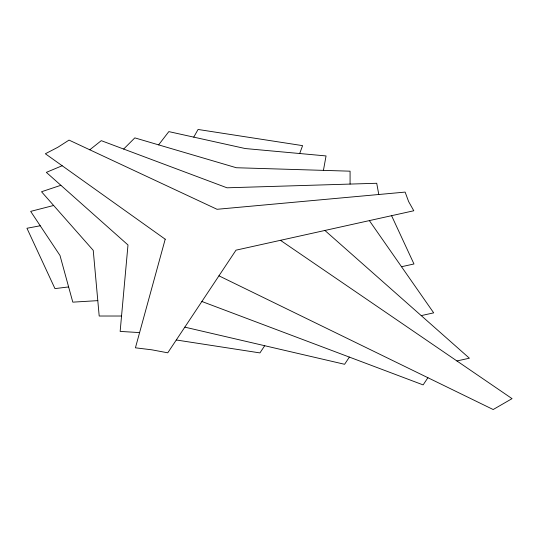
<?xml version="1.0" encoding="UTF-8"?>
<svg xmlns="http://www.w3.org/2000/svg" width="539" height="539" viewBox="0 0 539 539"><rect width="100%" height="100%" fill="white"/><g stroke="black" fill="none" stroke-linecap="round" stroke-linejoin="round"><path stroke-width="0.81" d="M323.427 170.371L326.055 155.933L245.232 148.542L168.835 131.61L158.607 144.876M299.691 153.521L302.595 145.638L198.069 129.468L193.75 137.135M264.71 345.721L259.926 352.91L176.287 339.981M349.38 357.101L344.596 364.29L184.823 327.146M427.912 377.711L423.128 384.907L201.882 301.483M123.653 149.054L134.831 137.876L236.325 167.737L350.074 171.18L350.074 184.082M89.777 149.795L101.271 140.659L227.007 187.801L376.727 183.273L378.776 194.498M62.16 165.736L46.341 172.372L127.992 244.969L120.15 331.411L139.594 332.59M60.873 185.295L41.523 191.749L93.234 250.345L99.196 316.022L121.544 316.022M53.637 205.48L30.669 211.382L59.997 255.486L72.799 302.15L97.802 300.634M401.515 266.731L413.972 263.975L391.577 215.688M421.228 315.618L433.686 312.856L369.35 220.613M456.931 360.962L469.388 358.199L324.902 230.463M40.236 225.767L26.95 228.26L54.958 288.608L68.621 286.93M218.942 275.827L493.178 409.532L512.05 398.638L280.455 240.313M165.21 239.208L135.424 347.81L151.816 349.818L167.757 352.809L236.008 250.163L413.797 210.762L408.616 201.559L405.133 192.093L217.035 209.294L69.039 140.1L57.821 147.288L45.364 153.763L165.21 239.208"/></g></svg>
